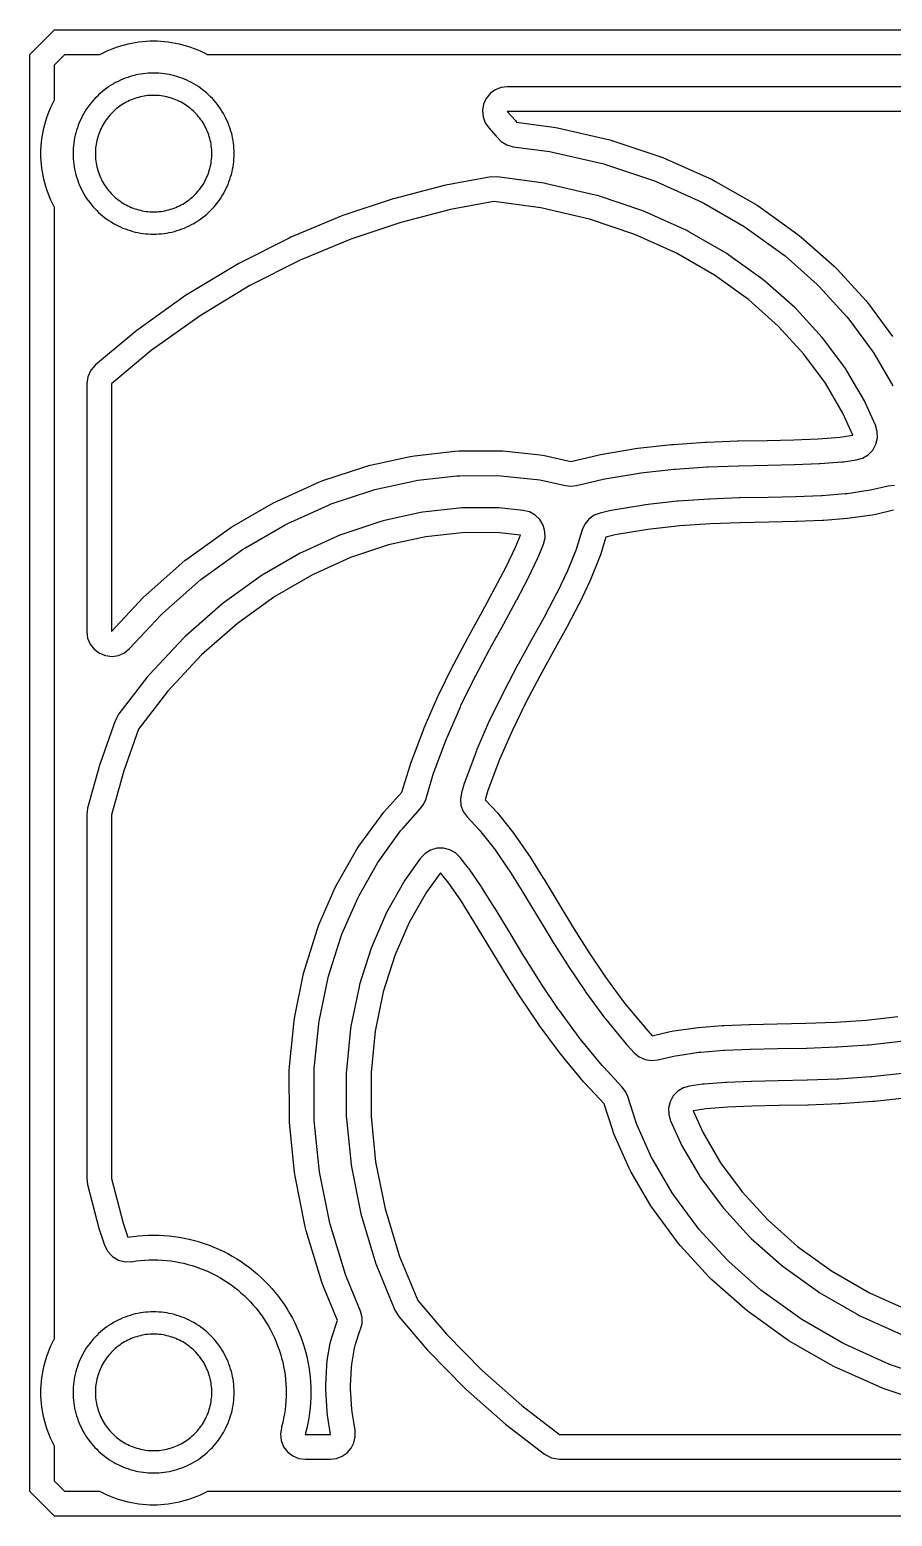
# Model space of a CAD drawing. Header units: millimetres. Extents: x -30 to 30, y -30 to 30.
# Drawn here: x -30 to 4.8, y -30 to 30 of the extents above; entities that cross this region are included whole.
import ezdxf

# ---------------------------------------------------------------- set-up
doc = ezdxf.new("R2010")
doc.units = ezdxf.units.MM
for name, color, linetype in [('FACE_OPENINGS', 2, 'Continuous'), ('FACE_OUTER', 3, 'Continuous'), ('MID_OPENINGS', 4, 'Continuous'), ('MID_OUTER', 7, 'Continuous')]:
    doc.layers.add(name, color=color, linetype=linetype)

msp = doc.modelspace()

# ---------------------------------------------------------------- linework, layer by layer
at = {"layer": 'FACE_OPENINGS'}
for points in [[(-21.757, 24.787), (-21.752, 24.894), (-21.75, 25), (-21.752, 25.106), (-21.757, 25.213), (-21.766, 25.319), (-21.778, 25.424), (-21.793, 25.529), (-21.812, 25.634), (-21.835, 25.738), (-21.861, 25.841), (-21.89, 25.943), (-21.922, 26.045), (-21.958, 26.145), (-21.997, 26.244), (-22.04, 26.341), (-22.085, 26.437), (-22.134, 26.532), (-22.185, 26.625), (-22.24, 26.716), (-22.298, 26.806), (-22.358, 26.893), (-22.422, 26.978), (-22.488, 27.062), (-22.557, 27.143), (-22.628, 27.222), (-22.702, 27.298), (-22.778, 27.372), (-22.857, 27.443), (-22.938, 27.512), (-23.022, 27.578), (-23.107, 27.642), (-23.194, 27.702), (-23.284, 27.76), (-23.375, 27.815), (-23.468, 27.866), (-23.563, 27.915), (-23.659, 27.96), (-23.756, 28.003), (-23.855, 28.042), (-23.955, 28.078), (-24.057, 28.11), (-24.159, 28.139), (-24.262, 28.165), (-24.366, 28.188), (-24.471, 28.207), (-24.576, 28.222), (-24.681, 28.234), (-24.787, 28.243), (-24.894, 28.248), (-25, 28.25), (-25.106, 28.248), (-25.213, 28.243), (-25.319, 28.234), (-25.424, 28.222), (-25.529, 28.207), (-25.634, 28.188), (-25.738, 28.165), (-25.841, 28.139), (-25.943, 28.11), (-26.045, 28.078), (-26.145, 28.042), (-26.244, 28.003), (-26.341, 27.96), (-26.437, 27.915), (-26.532, 27.866), (-26.625, 27.815), (-26.716, 27.76), (-26.806, 27.702), (-26.893, 27.642), (-26.978, 27.578), (-27.062, 27.512), (-27.143, 27.443), (-27.222, 27.372), (-27.298, 27.298), (-27.372, 27.222), (-27.443, 27.143), (-27.512, 27.062), (-27.578, 26.978), (-27.642, 26.893), (-27.702, 26.806), (-27.76, 26.716), (-27.815, 26.625), (-27.866, 26.532), (-27.915, 26.437), (-27.96, 26.341), (-28.003, 26.244), (-28.042, 26.145), (-28.078, 26.045), (-28.11, 25.943), (-28.139, 25.841), (-28.165, 25.738), (-28.188, 25.634), (-28.207, 25.529), (-28.222, 25.424), (-28.234, 25.319), (-28.243, 25.213), (-28.248, 25.106), (-28.25, 25), (-28.248, 24.894), (-28.243, 24.787), (-28.234, 24.681), (-28.222, 24.576), (-28.207, 24.471), (-28.188, 24.366), (-28.165, 24.262), (-28.139, 24.159), (-28.11, 24.057), (-28.078, 23.955), (-28.042, 23.855), (-28.003, 23.756), (-27.96, 23.659), (-27.915, 23.563), (-27.866, 23.468), (-27.815, 23.375), (-27.76, 23.284), (-27.702, 23.194), (-27.642, 23.107), (-27.578, 23.022), (-27.512, 22.938), (-27.443, 22.857), (-27.372, 22.778), (-27.298, 22.702), (-27.222, 22.628), (-27.143, 22.557), (-27.062, 22.488), (-26.978, 22.422), (-26.893, 22.358), (-26.806, 22.298), (-26.716, 22.24), (-26.625, 22.185), (-26.532, 22.134), (-26.437, 22.085), (-26.341, 22.04), (-26.244, 21.997), (-26.145, 21.958), (-26.045, 21.922), (-25.943, 21.89), (-25.841, 21.861), (-25.738, 21.835), (-25.634, 21.812), (-25.529, 21.793), (-25.424, 21.778), (-25.319, 21.766), (-25.213, 21.757), (-25.106, 21.752), (-25, 21.75), (-24.894, 21.752), (-24.787, 21.757), (-24.681, 21.766), (-24.576, 21.778), (-24.471, 21.793), (-24.366, 21.812), (-24.262, 21.835), (-24.159, 21.861), (-24.057, 21.89), (-23.955, 21.922), (-23.855, 21.958), (-23.756, 21.997), (-23.659, 22.04), (-23.563, 22.085), (-23.468, 22.134), (-23.375, 22.185), (-23.284, 22.24), (-23.194, 22.298), (-23.107, 22.358), (-23.022, 22.422), (-22.938, 22.488), (-22.857, 22.557), (-22.778, 22.628), (-22.702, 22.702), (-22.628, 22.778), (-22.557, 22.857), (-22.488, 22.938), (-22.422, 23.022), (-22.358, 23.107), (-22.298, 23.194), (-22.24, 23.284), (-22.185, 23.375), (-22.134, 23.468), (-22.085, 23.563), (-22.04, 23.659), (-21.997, 23.756), (-21.958, 23.855), (-21.922, 23.955), (-21.89, 24.057), (-21.861, 24.159), (-21.835, 24.262), (-21.812, 24.366), (-21.793, 24.471), (-21.778, 24.576), (-21.766, 24.681)], [(-23.642, 19.313), (-23.706, 19.271), (-25.68, 17.861), (-25.742, 17.813), (-27.343, 16.47), (-27.535, 16.253), (-27.658, 15.991), (-27.7, 15.704), (-27.7, 5.707), (-27.665, 5.444), (-27.562, 5.2), (-27.399, 4.992), (-27.187, 4.833), (-26.941, 4.736), (-26.678, 4.707), (-26.416, 4.748), (-26.175, 4.856), (-25.97, 5.023), (-24.704, 6.376), (-24.624, 6.454), (-23.09, 7.804), (-23.002, 7.874), (-21.41, 9.019), (-21.314, 9.081), (-19.685, 10.023), (-19.582, 10.075), (-17.937, 10.817), (-17.828, 10.859), (-16.187, 11.405), (-16.072, 11.437), (-14.454, 11.794), (-14.335, 11.814), (-12.757, 11.992), (-12.634, 11.999), (-11.111, 12.006), (-10.986, 12), (-9.534, 11.848), (-9.408, 11.828), (-8.375, 11.602), (-8.154, 11.579), (-7.935, 11.605), (-6.854, 11.857), (-6.784, 11.871), (-5.396, 12.104), (-5.334, 12.112), (-3.995, 12.263), (-3.945, 12.267), (-2.66, 12.355), (-2.623, 12.357), (-1.398, 12.402), (-1.379, 12.403), (-0.214, 12.426), (0.868, 12.448), (0.887, 12.448), (1.865, 12.487), (1.905, 12.489), (2.779, 12.559), (2.841, 12.566), (3.363, 12.641), (3.616, 12.712), (3.842, 12.847), (4.025, 13.036), (4.152, 13.267), (4.215, 13.522), (4.209, 13.786), (4.134, 14.038), (3.737, 14.928), (3.688, 15.024), (2.983, 16.232), (2.924, 16.321), (2.054, 17.501), (1.987, 17.582), (0.95, 18.716), (0.876, 18.789), (-0.329, 19.858), (-0.408, 19.922), (-1.778, 20.907), (-1.862, 20.962), (-3.392, 21.844), (-3.481, 21.89), (-5.165, 22.649), (-5.256, 22.685), (-7.086, 23.303), (-7.179, 23.329), (-9.143, 23.786), (-9.237, 23.803), (-11.139, 24.056), (-11.454, 24.048), (-13.206, 23.721), (-13.272, 23.707), (-15.269, 23.192), (-15.336, 23.172), (-17.36, 22.497), (-17.427, 22.471), (-19.463, 21.624), (-19.53, 21.593), (-21.563, 20.565), (-21.629, 20.529)], [(-26.413, -19.661), (-26.139, -19.73), (-25.888, -19.72), (-25.888, -19.724), (-25.698, -19.696), (-25.524, -19.676), (-25.35, -19.662), (-25.175, -19.653), (-25, -19.65), (-24.825, -19.653), (-24.65, -19.662), (-24.476, -19.676), (-24.302, -19.696), (-24.129, -19.722), (-23.956, -19.753), (-23.785, -19.79), (-23.615, -19.832), (-23.447, -19.88), (-23.28, -19.934), (-23.116, -19.993), (-22.953, -20.057), (-22.792, -20.127), (-22.634, -20.202), (-22.478, -20.282), (-22.325, -20.367), (-22.175, -20.457), (-22.028, -20.552), (-21.884, -20.651), (-21.743, -20.756), (-21.606, -20.864), (-21.473, -20.978), (-21.343, -21.095), (-21.217, -21.217), (-21.095, -21.343), (-20.978, -21.473), (-20.864, -21.606), (-20.756, -21.743), (-20.651, -21.884), (-20.552, -22.028), (-20.457, -22.175), (-20.367, -22.325), (-20.282, -22.478), (-20.202, -22.634), (-20.127, -22.792), (-20.057, -22.953), (-19.993, -23.116), (-19.934, -23.28), (-19.88, -23.447), (-19.832, -23.615), (-19.79, -23.785), (-19.753, -23.956), (-19.722, -24.129), (-19.696, -24.302), (-19.676, -24.476), (-19.662, -24.65), (-19.653, -24.825), (-19.65, -25), (-19.653, -25.175), (-19.662, -25.35), (-19.676, -25.524), (-19.696, -25.698), (-19.722, -25.871), (-19.753, -26.044), (-19.79, -26.215), (-19.832, -26.385), (-19.844, -26.425), (-19.882, -26.686), (-19.851, -26.948), (-19.753, -27.192), (-19.595, -27.402), (-19.387, -27.564), (-19.144, -27.665), (-18.883, -27.7), (-17.858, -27.7), (-17.614, -27.67), (-17.384, -27.58), (-17.183, -27.438), (-17.023, -27.25), (-16.914, -27.03), (-16.862, -26.789), (-16.87, -26.543), (-16.99, -25.791), (-17.002, -25.68), (-17.052, -24.857), (-17.053, -24.731), (-17.017, -24), (-17.001, -23.857), (-16.888, -23.221), (-16.848, -23.06), (-16.67, -22.522), (-16.657, -22.491), (-16.586, -22.237), (-16.585, -21.973), (-16.652, -21.718), (-17.218, -20.346), (-17.255, -20.242), (-17.874, -18.206), (-17.901, -18.098), (-18.303, -16.095), (-18.32, -15.983), (-18.516, -14.032), (-18.521, -13.918), (-18.522, -12.036), (-18.517, -11.921), (-18.336, -10.126), (-18.318, -10.01), (-17.971, -8.316), (-17.941, -8.201), (-17.441, -6.621), (-17.399, -6.507), (-16.763, -5.052), (-16.708, -4.942), (-15.953, -3.619), (-15.885, -3.514), (-15.028, -2.332), (-14.947, -2.234), (-14.235, -1.452), (-14.105, -1.272), (-14.018, -1.069), (-13.696, -0.008), (-13.672, 0.061), (-13.18, 1.379), (-13.157, 1.436), (-12.617, 2.672), (-12.596, 2.718), (-12.03, 3.874), (-12.013, 3.907), (-11.44, 4.991), (-11.43, 5.008), (-10.868, 6.027), (-10.346, 6.975), (-10.337, 6.992), (-9.881, 7.859), (-9.863, 7.895), (-9.487, 8.686), (-9.462, 8.744), (-9.266, 9.233), (-9.201, 9.488), (-9.205, 9.751), (-9.277, 10.004), (-9.413, 10.229), (-9.603, 10.411), (-9.834, 10.538), (-10.09, 10.599), (-11.059, 10.701), (-11.168, 10.706), (-12.566, 10.699), (-12.673, 10.693), (-14.129, 10.529), (-14.233, 10.512), (-15.734, 10.18), (-15.833, 10.153), (-17.362, 9.644), (-17.457, 9.607), (-18.995, 8.914), (-19.085, 8.868), (-20.614, 7.984), (-20.697, 7.93), (-22.197, 6.852), (-22.274, 6.79), (-23.723, 5.515), (-23.793, 5.447), (-25.17, 3.975), (-25.233, 3.902), (-26.403, 2.382), (-26.553, 2.104), (-27.146, 0.424), (-27.167, 0.359), (-27.663, -1.426), (-27.7, -1.694), (-27.7, -16.364), (-27.668, -16.615), (-27.2, -18.422), (-27.176, -18.499), (-26.981, -19.063), (-26.852, -19.314), (-26.657, -19.519)], [(-21.757, -25.213), (-21.752, -25.106), (-21.75, -25), (-21.752, -24.894), (-21.757, -24.787), (-21.766, -24.681), (-21.778, -24.576), (-21.793, -24.471), (-21.812, -24.366), (-21.835, -24.262), (-21.861, -24.159), (-21.89, -24.057), (-21.922, -23.955), (-21.958, -23.855), (-21.997, -23.756), (-22.04, -23.659), (-22.085, -23.563), (-22.134, -23.468), (-22.185, -23.375), (-22.24, -23.284), (-22.298, -23.194), (-22.358, -23.107), (-22.422, -23.022), (-22.488, -22.938), (-22.557, -22.857), (-22.628, -22.778), (-22.702, -22.702), (-22.778, -22.628), (-22.857, -22.557), (-22.938, -22.488), (-23.022, -22.422), (-23.107, -22.358), (-23.194, -22.298), (-23.284, -22.24), (-23.375, -22.185), (-23.468, -22.134), (-23.563, -22.085), (-23.659, -22.04), (-23.756, -21.997), (-23.855, -21.958), (-23.955, -21.922), (-24.057, -21.89), (-24.159, -21.861), (-24.262, -21.835), (-24.366, -21.812), (-24.471, -21.793), (-24.576, -21.778), (-24.681, -21.766), (-24.787, -21.757), (-24.894, -21.752), (-25, -21.75), (-25.106, -21.752), (-25.213, -21.757), (-25.319, -21.766), (-25.424, -21.778), (-25.529, -21.793), (-25.634, -21.812), (-25.738, -21.835), (-25.841, -21.861), (-25.943, -21.89), (-26.045, -21.922), (-26.145, -21.958), (-26.244, -21.997), (-26.341, -22.04), (-26.437, -22.085), (-26.532, -22.134), (-26.625, -22.185), (-26.716, -22.24), (-26.806, -22.298), (-26.893, -22.358), (-26.978, -22.422), (-27.062, -22.488), (-27.143, -22.557), (-27.222, -22.628), (-27.298, -22.702), (-27.372, -22.778), (-27.443, -22.857), (-27.512, -22.938), (-27.578, -23.022), (-27.642, -23.107), (-27.702, -23.194), (-27.76, -23.284), (-27.815, -23.375), (-27.866, -23.468), (-27.915, -23.563), (-27.96, -23.659), (-28.003, -23.756), (-28.042, -23.855), (-28.078, -23.955), (-28.11, -24.057), (-28.139, -24.159), (-28.165, -24.262), (-28.188, -24.366), (-28.207, -24.471), (-28.222, -24.576), (-28.234, -24.681), (-28.243, -24.787), (-28.248, -24.894), (-28.25, -25), (-28.248, -25.106), (-28.243, -25.213), (-28.234, -25.319), (-28.222, -25.424), (-28.207, -25.529), (-28.188, -25.634), (-28.165, -25.738), (-28.139, -25.841), (-28.11, -25.943), (-28.078, -26.045), (-28.042, -26.145), (-28.003, -26.244), (-27.96, -26.341), (-27.915, -26.437), (-27.866, -26.532), (-27.815, -26.625), (-27.76, -26.716), (-27.702, -26.806), (-27.642, -26.893), (-27.578, -26.978), (-27.512, -27.062), (-27.443, -27.143), (-27.372, -27.222), (-27.298, -27.298), (-27.222, -27.372), (-27.143, -27.443), (-27.062, -27.512), (-26.978, -27.578), (-26.893, -27.642), (-26.806, -27.702), (-26.716, -27.76), (-26.625, -27.815), (-26.532, -27.866), (-26.437, -27.915), (-26.341, -27.96), (-26.244, -28.003), (-26.145, -28.042), (-26.045, -28.078), (-25.943, -28.11), (-25.841, -28.139), (-25.738, -28.165), (-25.634, -28.188), (-25.529, -28.207), (-25.424, -28.222), (-25.319, -28.234), (-25.213, -28.243), (-25.106, -28.248), (-25, -28.25), (-24.894, -28.248), (-24.787, -28.243), (-24.681, -28.234), (-24.576, -28.222), (-24.471, -28.207), (-24.366, -28.188), (-24.262, -28.165), (-24.159, -28.139), (-24.057, -28.11), (-23.955, -28.078), (-23.855, -28.042), (-23.756, -28.003), (-23.659, -27.96), (-23.563, -27.915), (-23.468, -27.866), (-23.375, -27.815), (-23.284, -27.76), (-23.194, -27.702), (-23.107, -27.642), (-23.022, -27.578), (-22.938, -27.512), (-22.857, -27.443), (-22.778, -27.372), (-22.702, -27.298), (-22.628, -27.222), (-22.557, -27.143), (-22.488, -27.062), (-22.422, -26.978), (-22.358, -26.893), (-22.298, -26.806), (-22.24, -26.716), (-22.185, -26.625), (-22.134, -26.532), (-22.085, -26.437), (-22.04, -26.341), (-21.997, -26.244), (-21.958, -26.145), (-21.922, -26.045), (-21.89, -25.943), (-21.861, -25.841), (-21.835, -25.738), (-21.812, -25.634), (-21.793, -25.529), (-21.778, -25.424), (-21.766, -25.319)]]:
    msp.add_lwpolyline(points, close=True, dxfattribs=at)
for points in [[(8.615, 27.7), (-10.724, 27.7), (-10.976, 27.668), (-11.213, 27.572), (-11.417, 27.421), (-11.577, 27.222), (-11.681, 26.99), (-11.723, 26.738), (-11.7, 26.485), (-11.614, 26.245), (-11.47, 26.035), (-11.17, 25.698), (-11.15, 25.671), (-10.965, 25.483), (-10.737, 25.349), (-10.482, 25.28), (-9.011, 25.084), (-8.902, 25.064), (-6.83, 24.583), (-6.723, 24.552), (-4.787, 23.899), (-4.682, 23.857), (-2.894, 23.051), (-2.792, 22.999), (-1.163, 22.059), (-1.065, 21.996), (0.399, 20.942), (0.49, 20.869), (1.784, 19.721), (1.868, 19.637), (2.987, 18.415), (3.064, 18.321), (4.007, 17.043), (4.075, 16.94), (4.842, 15.626)], [(4.903, 11.604), (4.643, 11.578), (3.942, 11.415), (3.844, 11.397), (2.99, 11.274), (2.918, 11.266), (1.986, 11.192), (1.939, 11.189), (0.927, 11.149), (0.905, 11.148), (-0.188, 11.126), (-1.343, 11.103), (-1.36, 11.103), (-2.558, 11.059), (-2.589, 11.057), (-3.831, 10.972), (-3.874, 10.968), (-5.158, 10.824), (-5.212, 10.816), (-6.533, 10.595), (-6.594, 10.583), (-6.976, 10.494), (-7.22, 10.402), (-7.432, 10.25), (-7.598, 10.048), (-7.706, 9.81), (-7.915, 9.121), (-7.948, 9.027), (-8.268, 8.227), (-8.297, 8.16), (-8.699, 7.316), (-8.72, 7.274), (-9.192, 6.377), (-9.202, 6.358), (-9.73, 5.4), (-10.287, 4.389), (-10.295, 4.374), (-10.856, 3.314), (-10.87, 3.286), (-11.418, 2.168), (-11.436, 2.129), (-11.953, 0.945), (-11.973, 0.895), (-12.442, -0.36), (-12.462, -0.42), (-12.576, -0.794), (-12.618, -1.052), (-12.593, -1.312), (-12.501, -1.556), (-12.349, -1.768), (-11.856, -2.294), (-11.792, -2.369), (-11.259, -3.047), (-11.216, -3.106), (-10.685, -3.876), (-10.66, -3.915), (-10.119, -4.772), (-10.107, -4.791), (-9.542, -5.726), (-8.944, -6.715), (-8.935, -6.729), (-8.298, -7.744), (-8.281, -7.771), (-7.587, -8.804), (-7.562, -8.839), (-6.795, -9.879), (-6.761, -9.922), (-5.909, -10.955), (-5.868, -11.002), (-5.6, -11.288), (-5.398, -11.454), (-5.16, -11.562), (-4.903, -11.604), (-4.643, -11.578), (-3.942, -11.415), (-3.844, -11.397), (-2.99, -11.274), (-2.918, -11.266), (-1.986, -11.192), (-1.939, -11.189), (-0.927, -11.149), (-0.905, -11.148), (0.188, -11.126), (1.343, -11.103), (1.36, -11.103), (2.558, -11.059), (2.589, -11.057), (3.831, -10.972), (3.874, -10.968), (5.158, -10.824)], [(6.723, -24.552), (4.787, -23.899), (4.682, -23.857), (2.894, -23.051), (2.792, -22.999), (1.163, -22.059), (1.065, -21.996), (-0.399, -20.942), (-0.49, -20.869), (-1.784, -19.721), (-1.868, -19.637), (-2.987, -18.415), (-3.064, -18.321), (-4.007, -17.043), (-4.075, -16.94), (-4.842, -15.626), (-4.899, -15.514), (-5.494, -14.181), (-5.539, -14.062), (-5.86, -13.054), (-5.951, -12.852), (-6.083, -12.674), (-6.841, -11.864), (-6.889, -11.81), (-7.784, -10.725), (-7.822, -10.676), (-8.623, -9.591), (-8.652, -9.55), (-9.37, -8.481), (-9.39, -8.451), (-10.042, -7.412), (-10.052, -7.395), (-10.654, -6.399), (-11.214, -5.473), (-11.224, -5.456), (-11.747, -4.628), (-11.769, -4.594), (-12.266, -3.873), (-12.303, -3.822), (-12.629, -3.408), (-12.817, -3.224), (-13.047, -3.096), (-13.302, -3.032), (-13.566, -3.037), (-13.818, -3.111), (-14.043, -3.248), (-14.224, -3.439), (-14.796, -4.227), (-14.855, -4.319), (-15.549, -5.533), (-15.597, -5.628), (-16.183, -6.972), (-16.22, -7.07), (-16.683, -8.535), (-16.709, -8.636), (-17.033, -10.214), (-17.048, -10.315), (-17.217, -11.993), (-17.222, -12.094), (-17.221, -13.86), (-17.216, -13.959), (-17.032, -15.797), (-17.018, -15.895), (-16.638, -17.788), (-16.614, -17.882), (-16.028, -19.811), (-15.995, -19.901), (-15.264, -21.675), (-15.099, -21.943), (-13.94, -23.297), (-13.894, -23.347), (-12.45, -24.819), (-12.4, -24.868), (-10.803, -26.282), (-10.747, -26.328), (-9.222, -27.494), (-8.935, -27.647), (-8.615, -27.7), (10.724, -27.7)], [(5.334, -12.112), (3.995, -12.263), (3.945, -12.267), (2.66, -12.355), (2.623, -12.357), (1.398, -12.402), (1.379, -12.403), (0.214, -12.426), (-0.868, -12.448), (-0.887, -12.448), (-1.865, -12.487), (-1.905, -12.489), (-2.779, -12.559), (-2.841, -12.566), (-3.363, -12.641), (-3.616, -12.712), (-3.842, -12.847), (-4.025, -13.036), (-4.152, -13.267), (-4.215, -13.522), (-4.209, -13.786), (-4.134, -14.038), (-3.737, -14.928), (-3.688, -15.024), (-2.983, -16.232), (-2.924, -16.321), (-2.054, -17.501), (-1.987, -17.582), (-0.95, -18.716), (-0.876, -18.789), (0.329, -19.858), (0.408, -19.922), (1.778, -20.907), (1.862, -20.962), (3.392, -21.844), (3.481, -21.89), (5.165, -22.649)]]:
    msp.add_lwpolyline(points, dxfattribs=at)
at = {"layer": 'FACE_OUTER'}
msp.add_lwpolyline([(22.832, -29), (-22.832, -29), (-22.855, -29.013), (-22.988, -29.081), (-23.122, -29.144), (-23.259, -29.204), (-23.397, -29.258), (-23.537, -29.309), (-23.679, -29.354), (-23.822, -29.395), (-23.967, -29.431), (-24.112, -29.463), (-24.259, -29.489), (-24.406, -29.511), (-24.554, -29.528), (-24.702, -29.54), (-24.851, -29.548), (-25, -29.55), (-25.149, -29.548), (-25.298, -29.54), (-25.446, -29.528), (-25.594, -29.511), (-25.741, -29.489), (-25.888, -29.463), (-26.033, -29.431), (-26.178, -29.395), (-26.321, -29.354), (-26.463, -29.309), (-26.603, -29.258), (-26.741, -29.204), (-26.878, -29.144), (-27.012, -29.081), (-27.145, -29.013), (-27.168, -29), (-28.586, -29), (-29, -28.586), (-29, -27.168), (-29.013, -27.145), (-29.081, -27.012), (-29.144, -26.878), (-29.204, -26.741), (-29.258, -26.603), (-29.309, -26.463), (-29.354, -26.321), (-29.395, -26.178), (-29.431, -26.033), (-29.463, -25.888), (-29.489, -25.741), (-29.511, -25.594), (-29.528, -25.446), (-29.54, -25.298), (-29.548, -25.149), (-29.55, -25), (-29.548, -24.851), (-29.54, -24.702), (-29.528, -24.554), (-29.511, -24.406), (-29.489, -24.259), (-29.463, -24.112), (-29.431, -23.967), (-29.395, -23.822), (-29.354, -23.679), (-29.309, -23.537), (-29.258, -23.397), (-29.204, -23.259), (-29.144, -23.122), (-29.081, -22.988), (-29.013, -22.855), (-29, -22.832), (-29, 22.832), (-29.013, 22.855), (-29.081, 22.988), (-29.144, 23.122), (-29.204, 23.259), (-29.258, 23.397), (-29.309, 23.537), (-29.354, 23.679), (-29.395, 23.822), (-29.431, 23.967), (-29.463, 24.112), (-29.489, 24.259), (-29.511, 24.406), (-29.528, 24.554), (-29.54, 24.702), (-29.548, 24.851), (-29.55, 25), (-29.548, 25.149), (-29.54, 25.298), (-29.528, 25.446), (-29.511, 25.594), (-29.489, 25.741), (-29.463, 25.888), (-29.431, 26.033), (-29.395, 26.178), (-29.354, 26.321), (-29.309, 26.463), (-29.258, 26.603), (-29.204, 26.741), (-29.144, 26.878), (-29.081, 27.012), (-29.013, 27.145), (-29, 27.168), (-29, 28.586), (-28.586, 29), (-27.168, 29), (-27.145, 29.013), (-27.012, 29.081), (-26.878, 29.144), (-26.741, 29.204), (-26.603, 29.258), (-26.463, 29.309), (-26.321, 29.354), (-26.178, 29.395), (-26.033, 29.431), (-25.888, 29.463), (-25.741, 29.489), (-25.594, 29.511), (-25.446, 29.528), (-25.298, 29.54), (-25.149, 29.548), (-25, 29.55), (-24.851, 29.548), (-24.702, 29.54), (-24.554, 29.528), (-24.406, 29.511), (-24.259, 29.489), (-24.112, 29.463), (-23.967, 29.431), (-23.822, 29.395), (-23.679, 29.354), (-23.537, 29.309), (-23.397, 29.258), (-23.259, 29.204), (-23.122, 29.144), (-22.988, 29.081), (-22.855, 29.013), (-22.832, 29), (22.832, 29)], dxfattribs=at)
at = {"layer": 'MID_OPENINGS'}
for points in [[(-22.655, 24.846), (-22.651, 24.923), (-22.65, 25), (-22.651, 25.077), (-22.655, 25.154), (-22.661, 25.23), (-22.67, 25.307), (-22.681, 25.383), (-22.695, 25.458), (-22.711, 25.534), (-22.73, 25.608), (-22.751, 25.682), (-22.775, 25.755), (-22.801, 25.828), (-22.829, 25.899), (-22.859, 25.97), (-22.892, 26.039), (-22.927, 26.108), (-22.965, 26.175), (-23.004, 26.241), (-23.046, 26.306), (-23.09, 26.369), (-23.136, 26.431), (-23.183, 26.491), (-23.233, 26.549), (-23.285, 26.606), (-23.338, 26.662), (-23.394, 26.715), (-23.451, 26.767), (-23.509, 26.817), (-23.569, 26.864), (-23.631, 26.91), (-23.694, 26.954), (-23.759, 26.996), (-23.825, 27.035), (-23.892, 27.073), (-23.961, 27.108), (-24.03, 27.141), (-24.101, 27.171), (-24.172, 27.199), (-24.245, 27.225), (-24.318, 27.249), (-24.392, 27.27), (-24.466, 27.289), (-24.542, 27.305), (-24.617, 27.319), (-24.693, 27.33), (-24.77, 27.339), (-24.846, 27.345), (-24.923, 27.349), (-25, 27.35), (-25.077, 27.349), (-25.154, 27.345), (-25.23, 27.339), (-25.307, 27.33), (-25.383, 27.319), (-25.458, 27.305), (-25.534, 27.289), (-25.608, 27.27), (-25.682, 27.249), (-25.755, 27.225), (-25.828, 27.199), (-25.899, 27.171), (-25.97, 27.141), (-26.039, 27.108), (-26.108, 27.073), (-26.175, 27.035), (-26.241, 26.996), (-26.306, 26.954), (-26.369, 26.91), (-26.431, 26.864), (-26.491, 26.817), (-26.549, 26.767), (-26.606, 26.715), (-26.662, 26.662), (-26.715, 26.606), (-26.767, 26.549), (-26.817, 26.491), (-26.864, 26.431), (-26.91, 26.369), (-26.954, 26.306), (-26.996, 26.241), (-27.035, 26.175), (-27.073, 26.108), (-27.108, 26.039), (-27.141, 25.97), (-27.171, 25.899), (-27.199, 25.828), (-27.225, 25.755), (-27.249, 25.682), (-27.27, 25.608), (-27.289, 25.534), (-27.305, 25.458), (-27.319, 25.383), (-27.33, 25.307), (-27.339, 25.23), (-27.345, 25.154), (-27.349, 25.077), (-27.35, 25), (-27.349, 24.923), (-27.345, 24.846), (-27.339, 24.77), (-27.33, 24.693), (-27.319, 24.617), (-27.305, 24.542), (-27.289, 24.466), (-27.27, 24.392), (-27.249, 24.318), (-27.225, 24.245), (-27.199, 24.172), (-27.171, 24.101), (-27.141, 24.03), (-27.108, 23.961), (-27.073, 23.892), (-27.035, 23.825), (-26.996, 23.759), (-26.954, 23.694), (-26.91, 23.631), (-26.864, 23.569), (-26.817, 23.509), (-26.767, 23.451), (-26.715, 23.394), (-26.662, 23.338), (-26.606, 23.285), (-26.549, 23.233), (-26.491, 23.183), (-26.431, 23.136), (-26.369, 23.09), (-26.306, 23.046), (-26.241, 23.004), (-26.175, 22.965), (-26.108, 22.927), (-26.039, 22.892), (-25.97, 22.859), (-25.899, 22.829), (-25.828, 22.801), (-25.755, 22.775), (-25.682, 22.751), (-25.608, 22.73), (-25.534, 22.711), (-25.458, 22.695), (-25.383, 22.681), (-25.307, 22.67), (-25.23, 22.661), (-25.154, 22.655), (-25.077, 22.651), (-25, 22.65), (-24.923, 22.651), (-24.846, 22.655), (-24.77, 22.661), (-24.693, 22.67), (-24.617, 22.681), (-24.542, 22.695), (-24.466, 22.711), (-24.392, 22.73), (-24.318, 22.751), (-24.245, 22.775), (-24.172, 22.801), (-24.101, 22.829), (-24.03, 22.859), (-23.961, 22.892), (-23.892, 22.927), (-23.825, 22.965), (-23.759, 23.004), (-23.694, 23.046), (-23.631, 23.09), (-23.569, 23.136), (-23.509, 23.183), (-23.451, 23.233), (-23.394, 23.285), (-23.338, 23.338), (-23.285, 23.394), (-23.233, 23.451), (-23.183, 23.509), (-23.136, 23.569), (-23.09, 23.631), (-23.046, 23.694), (-23.004, 23.759), (-22.965, 23.825), (-22.927, 23.892), (-22.892, 23.961), (-22.859, 24.03), (-22.829, 24.101), (-22.801, 24.172), (-22.775, 24.245), (-22.751, 24.318), (-22.73, 24.392), (-22.711, 24.466), (-22.695, 24.542), (-22.681, 24.617), (-22.67, 24.693), (-22.661, 24.77)], [(-19.079, 20.701), (-21.112, 19.673), (-23.125, 18.457), (-25.099, 17.047), (-26.7, 15.704), (-26.7, 5.707), (-25.418, 7.077), (-25.303, 7.189), (-23.733, 8.571), (-23.606, 8.672), (-21.974, 9.845), (-21.836, 9.934), (-20.164, 10.901), (-20.016, 10.977), (-18.325, 11.739), (-18.168, 11.8), (-16.478, 12.362), (-16.313, 12.408), (-14.644, 12.776), (-14.473, 12.805), (-12.842, 12.988), (-12.665, 12.999), (-11.089, 13.006), (-10.909, 12.997), (-9.402, 12.84), (-9.222, 12.811), (-8.161, 12.579), (-7.066, 12.834), (-6.964, 12.855), (-5.548, 13.092), (-5.46, 13.105), (-4.095, 13.258), (-4.024, 13.264), (-2.72, 13.353), (-2.668, 13.356), (-1.43, 13.402), (-1.403, 13.402), (-0.234, 13.426), (0.848, 13.448), (1.826, 13.486), (2.699, 13.556), (3.221, 13.631), (2.824, 14.52), (2.119, 15.728), (1.249, 16.907), (0.212, 18.041), (-0.993, 19.11), (-2.362, 20.096), (-3.892, 20.978), (-5.576, 21.738), (-7.405, 22.355), (-9.369, 22.812), (-11.271, 23.065), (-13.023, 22.738), (-15.02, 22.224), (-17.043, 21.548)], [(-21.613, 6.04), (-23.063, 4.764), (-24.44, 3.292), (-25.61, 1.772), (-26.203, 0.091), (-26.7, -1.694), (-26.7, -16.364), (-26.232, -18.171), (-26.036, -18.735), (-26.034, -18.735), (-25.829, -18.704), (-25.622, -18.681), (-25.415, -18.664), (-25.208, -18.653), (-25, -18.65), (-24.792, -18.653), (-24.585, -18.664), (-24.378, -18.681), (-24.171, -18.704), (-23.966, -18.735), (-23.761, -18.772), (-23.558, -18.816), (-23.356, -18.866), (-23.157, -18.923), (-22.959, -18.987), (-22.763, -19.057), (-22.57, -19.133), (-22.379, -19.216), (-22.191, -19.305), (-22.007, -19.4), (-21.825, -19.501), (-21.647, -19.608), (-21.472, -19.72), (-21.301, -19.838), (-21.134, -19.962), (-20.972, -20.091), (-20.813, -20.226), (-20.659, -20.365), (-20.51, -20.51), (-20.365, -20.659), (-20.226, -20.813), (-20.091, -20.972), (-19.962, -21.134), (-19.838, -21.301), (-19.72, -21.472), (-19.608, -21.647), (-19.501, -21.825), (-19.4, -22.007), (-19.305, -22.191), (-19.216, -22.379), (-19.133, -22.57), (-19.057, -22.763), (-18.987, -22.959), (-18.923, -23.157), (-18.866, -23.356), (-18.816, -23.558), (-18.772, -23.761), (-18.735, -23.966), (-18.704, -24.171), (-18.681, -24.378), (-18.664, -24.585), (-18.653, -24.792), (-18.65, -25), (-18.653, -25.208), (-18.664, -25.415), (-18.681, -25.622), (-18.704, -25.829), (-18.735, -26.034), (-18.772, -26.239), (-18.816, -26.442), (-18.866, -26.644), (-18.883, -26.7), (-17.858, -26.7), (-17.981, -25.925), (-17.999, -25.765), (-18.052, -24.89), (-18.053, -24.709), (-18.014, -23.92), (-17.991, -23.714), (-17.867, -23.012), (-17.809, -22.781), (-17.606, -22.169), (-17.577, -22.099), (-18.152, -20.705), (-18.205, -20.556), (-18.838, -18.474), (-18.877, -18.319), (-19.289, -16.268), (-19.313, -16.107), (-19.513, -14.107), (-19.521, -13.943), (-19.522, -12.012), (-19.514, -11.846), (-19.329, -10), (-19.303, -9.834), (-18.945, -8.09), (-18.902, -7.924), (-18.387, -6.294), (-18.326, -6.131), (-17.669, -4.627), (-17.59, -4.469), (-16.808, -3.1), (-16.711, -2.949), (-15.821, -1.723), (-15.705, -1.581), (-14.975, -0.778), (-14.648, 0.298), (-14.615, 0.396), (-14.112, 1.741), (-14.079, 1.824), (-13.529, 3.082), (-13.499, 3.148), (-12.924, 4.321), (-12.901, 4.367), (-12.321, 5.462), (-12.308, 5.486), (-11.744, 6.51), (-11.222, 7.458), (-10.766, 8.324), (-10.39, 9.116), (-10.194, 9.605), (-11.163, 9.706), (-12.561, 9.699), (-14.017, 9.535), (-15.518, 9.204), (-17.046, 8.695), (-18.584, 8.002), (-20.113, 7.118)], [(-22.655, -25.154), (-22.651, -25.077), (-22.65, -25), (-22.651, -24.923), (-22.655, -24.846), (-22.661, -24.77), (-22.67, -24.693), (-22.681, -24.617), (-22.695, -24.542), (-22.711, -24.466), (-22.73, -24.392), (-22.751, -24.318), (-22.775, -24.245), (-22.801, -24.172), (-22.829, -24.101), (-22.859, -24.03), (-22.892, -23.961), (-22.927, -23.892), (-22.965, -23.825), (-23.004, -23.759), (-23.046, -23.694), (-23.09, -23.631), (-23.136, -23.569), (-23.183, -23.509), (-23.233, -23.451), (-23.285, -23.394), (-23.338, -23.338), (-23.394, -23.285), (-23.451, -23.233), (-23.509, -23.183), (-23.569, -23.136), (-23.631, -23.09), (-23.694, -23.046), (-23.759, -23.004), (-23.825, -22.965), (-23.892, -22.927), (-23.961, -22.892), (-24.03, -22.859), (-24.101, -22.829), (-24.172, -22.801), (-24.245, -22.775), (-24.318, -22.751), (-24.392, -22.73), (-24.466, -22.711), (-24.542, -22.695), (-24.617, -22.681), (-24.693, -22.67), (-24.77, -22.661), (-24.846, -22.655), (-24.923, -22.651), (-25, -22.65), (-25.077, -22.651), (-25.154, -22.655), (-25.23, -22.661), (-25.307, -22.67), (-25.383, -22.681), (-25.458, -22.695), (-25.534, -22.711), (-25.608, -22.73), (-25.682, -22.751), (-25.755, -22.775), (-25.828, -22.801), (-25.899, -22.829), (-25.97, -22.859), (-26.039, -22.892), (-26.108, -22.927), (-26.175, -22.965), (-26.241, -23.004), (-26.306, -23.046), (-26.369, -23.09), (-26.431, -23.136), (-26.491, -23.183), (-26.549, -23.233), (-26.606, -23.285), (-26.662, -23.338), (-26.715, -23.394), (-26.767, -23.451), (-26.817, -23.509), (-26.864, -23.569), (-26.91, -23.631), (-26.954, -23.694), (-26.996, -23.759), (-27.035, -23.825), (-27.073, -23.892), (-27.108, -23.961), (-27.141, -24.03), (-27.171, -24.101), (-27.199, -24.172), (-27.225, -24.245), (-27.249, -24.318), (-27.27, -24.392), (-27.289, -24.466), (-27.305, -24.542), (-27.319, -24.617), (-27.33, -24.693), (-27.339, -24.77), (-27.345, -24.846), (-27.349, -24.923), (-27.35, -25), (-27.349, -25.077), (-27.345, -25.154), (-27.339, -25.23), (-27.33, -25.307), (-27.319, -25.383), (-27.305, -25.458), (-27.289, -25.534), (-27.27, -25.608), (-27.249, -25.682), (-27.225, -25.755), (-27.199, -25.828), (-27.171, -25.899), (-27.141, -25.97), (-27.108, -26.039), (-27.073, -26.108), (-27.035, -26.175), (-26.996, -26.241), (-26.954, -26.306), (-26.91, -26.369), (-26.864, -26.431), (-26.817, -26.491), (-26.767, -26.549), (-26.715, -26.606), (-26.662, -26.662), (-26.606, -26.715), (-26.549, -26.767), (-26.491, -26.817), (-26.431, -26.864), (-26.369, -26.91), (-26.306, -26.954), (-26.241, -26.996), (-26.175, -27.035), (-26.108, -27.073), (-26.039, -27.108), (-25.97, -27.141), (-25.899, -27.171), (-25.828, -27.199), (-25.755, -27.225), (-25.682, -27.249), (-25.608, -27.27), (-25.534, -27.289), (-25.458, -27.305), (-25.383, -27.319), (-25.307, -27.33), (-25.23, -27.339), (-25.154, -27.345), (-25.077, -27.349), (-25, -27.35), (-24.923, -27.349), (-24.846, -27.345), (-24.77, -27.339), (-24.693, -27.33), (-24.617, -27.319), (-24.542, -27.305), (-24.466, -27.289), (-24.392, -27.27), (-24.318, -27.249), (-24.245, -27.225), (-24.172, -27.199), (-24.101, -27.171), (-24.03, -27.141), (-23.961, -27.108), (-23.892, -27.073), (-23.825, -27.035), (-23.759, -26.996), (-23.694, -26.954), (-23.631, -26.91), (-23.569, -26.864), (-23.509, -26.817), (-23.451, -26.767), (-23.394, -26.715), (-23.338, -26.662), (-23.285, -26.606), (-23.233, -26.549), (-23.183, -26.491), (-23.136, -26.431), (-23.09, -26.369), (-23.046, -26.306), (-23.004, -26.241), (-22.965, -26.175), (-22.927, -26.108), (-22.892, -26.039), (-22.859, -25.97), (-22.829, -25.899), (-22.801, -25.828), (-22.775, -25.755), (-22.751, -25.682), (-22.73, -25.608), (-22.711, -25.534), (-22.695, -25.458), (-22.681, -25.383), (-22.67, -25.307), (-22.661, -25.23)]]:
    msp.add_lwpolyline(points, close=True, dxfattribs=at)
for points in [[(8.615, 26.7), (-10.724, 26.7), (-10.395, 26.332), (-10.35, 26.271), (-8.855, 26.072), (-8.699, 26.044), (-6.58, 25.551), (-6.426, 25.507), (-4.444, 24.838), (-4.293, 24.779), (-2.46, 23.952), (-2.314, 23.878), (-0.641, 22.913), (-0.502, 22.823), (1.004, 21.739), (1.135, 21.634), (2.467, 20.452), (2.589, 20.332), (3.743, 19.07), (3.853, 18.936), (4.828, 17.615)], [(4.87, 10.605), (4.148, 10.436), (4.007, 10.41), (3.117, 10.282), (3.014, 10.27), (2.055, 10.194), (1.989, 10.19), (0.961, 10.15), (0.93, 10.149), (-0.168, 10.127), (-1.323, 10.103), (-2.521, 10.059), (-3.763, 9.975), (-5.046, 9.83), (-6.368, 9.609), (-6.749, 9.52), (-6.964, 8.81), (-7.011, 8.675), (-7.346, 7.84), (-7.388, 7.745), (-7.801, 6.877), (-7.83, 6.817), (-8.309, 5.907), (-8.324, 5.88), (-8.854, 4.918), (-9.411, 3.906), (-9.972, 2.847), (-10.52, 1.729), (-11.036, 0.545), (-11.505, -0.71), (-11.619, -1.085), (-11.112, -1.626), (-11.019, -1.734), (-10.463, -2.442), (-10.401, -2.525), (-9.856, -3.317), (-9.819, -3.373), (-9.271, -4.242), (-9.254, -4.269), (-8.686, -5.209), (-8.088, -6.197), (-7.451, -7.213), (-6.757, -8.246), (-5.99, -9.285), (-5.138, -10.319), (-4.87, -10.605), (-4.148, -10.436), (-4.007, -10.41), (-3.117, -10.282), (-3.014, -10.27), (-2.055, -10.194), (-1.989, -10.19), (-0.961, -10.15), (-0.93, -10.149), (0.168, -10.127), (1.323, -10.103), (2.521, -10.059), (3.763, -9.975), (5.046, -9.83)], [(6.426, -25.507), (4.444, -24.838), (4.293, -24.779), (2.46, -23.952), (2.314, -23.878), (0.641, -22.913), (0.502, -22.823), (-1.004, -21.739), (-1.135, -21.634), (-2.467, -20.452), (-2.589, -20.332), (-3.743, -19.07), (-3.853, -18.936), (-4.828, -17.615), (-4.925, -17.468), (-5.719, -16.106), (-5.801, -15.946), (-6.418, -14.562), (-6.484, -14.392), (-6.813, -13.358), (-7.582, -12.536), (-7.65, -12.459), (-8.564, -11.351), (-8.619, -11.28), (-9.434, -10.176), (-9.476, -10.117), (-10.204, -9.032), (-10.233, -8.989), (-10.891, -7.94), (-10.906, -7.916), (-11.51, -6.916), (-12.07, -5.99), (-12.592, -5.162), (-13.089, -4.44), (-13.415, -4.026), (-13.987, -4.814), (-14.68, -6.028), (-15.267, -7.372), (-15.73, -8.837), (-16.054, -10.415), (-16.222, -12.093), (-16.221, -13.859), (-16.037, -15.698), (-15.657, -17.591), (-15.071, -19.52), (-14.339, -21.293), (-13.181, -22.647), (-11.737, -24.119), (-10.14, -25.534), (-8.615, -26.7), (10.724, -26.7)], [(5.46, -13.105), (4.095, -13.258), (4.024, -13.264), (2.72, -13.353), (2.668, -13.356), (1.43, -13.402), (1.403, -13.402), (0.234, -13.426), (-0.848, -13.448), (-1.826, -13.486), (-2.699, -13.556), (-3.221, -13.631), (-2.824, -14.52), (-2.119, -15.728), (-1.249, -16.907), (-0.212, -18.041), (0.993, -19.11), (2.362, -20.096), (3.892, -20.978), (5.576, -21.738)]]:
    msp.add_lwpolyline(points, dxfattribs=at)
at = {"layer": 'MID_OUTER'}
msp.add_lwpolyline([(-30, -29), (-30, 29), (-29, 30), (29, 30), (30, 29), (30, -29), (29, -30), (-29, -30)], close=True, dxfattribs=at)

doc.saveas('drawing.dxf')
